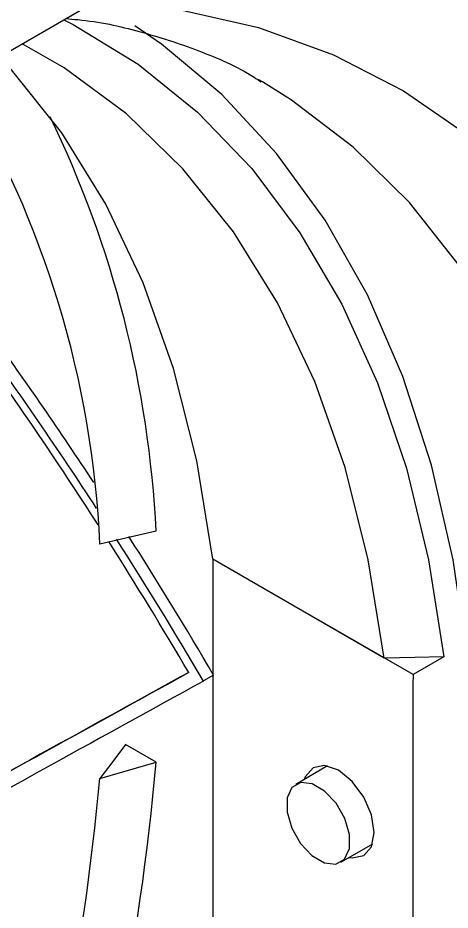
# Model space of a CAD drawing. Extents: x 17.3 to 113.1, y 4.8 to 84.5.
# Drawn here: x 32.878 to 33.478, y 64.343 to 65.583 of the extents above; entities that cross this region are included whole.
import ezdxf

# ---------------------------------------------------------------- set-up
doc = ezdxf.new("R2010")
doc.units = 0
doc.header["$MEASUREMENT"] = 0
doc.layers.add('OBJECT', color=7, linetype='CONTINUOUS')

msp = doc.modelspace()

# ---------------------------------------------------------------- linework, layer by layer
at = {"layer": 'OBJECT'}
for p, q in [((32.7442, 65.4661), (33.1862, 65.7212)), ((33.2177, 65.4937), (33.2127, 65.4966)), ((33.0701, 64.8696), (32.992, 64.8512)), ((33.3869, 64.6932), (33.1487, 64.8307)), ((33.4268, 64.6701), (33.1487, 64.8307)), ((33.1487, 64.8307), (33.1487, 64.8307)), ((33.1487, 64.8307), (33.1487, 64.3301)), ((33.4698, 64.6949), (33.4268, 64.6701)), ((33.15, 64.6694), (33.1358, 64.6613)), ((33.0701, 64.5486), (33.0277, 64.5731)), ((32.992, 64.5257), (33.0701, 64.5486)), ((33.3083, 64.5432), (33.264, 64.5176)), ((33.3265, 64.4093), (33.3708, 64.4349))]:
    msp.add_line(p, q, dxfattribs=at)
at = {"layer": 'OBJECT', "flags": 128}
for points in [[(32.9883, 65.607), (33.1023, 65.5945), (33.2123, 65.5693), (33.3163, 65.5314), (33.4137, 65.4812), (33.5041, 65.4189), (33.5869, 65.3448), (33.6617, 65.2594), (33.7281, 65.1631), (33.7856, 65.0564), (33.8341, 64.9399), (33.8732, 64.8143), (33.9027, 64.6802), (33.9225, 64.5383), (33.9324, 64.3896), (33.9324, 64.2346), (33.9225, 64.0744), (33.9027, 63.9098), (33.8732, 63.7416), (33.8341, 63.5708), (33.7856, 63.3984), (33.7281, 63.2252)], [(32.9421, 65.5803), (32.9551, 65.5737), (33.0451, 65.5185), (33.1278, 65.4516), (33.2028, 65.3734), (33.2696, 65.2843), (33.3279, 65.1848), (33.3774, 65.0754), (33.4176, 64.9569), (33.4485, 64.8298), (33.4698, 64.6949)], [(33.2375, 63.2209), (33.3049, 63.3916), (33.3634, 63.5627), (33.4127, 63.7333), (33.4525, 63.9023), (33.4826, 64.0687), (33.5027, 64.2316), (33.5128, 64.3901), (33.5128, 64.5431), (33.5027, 64.69), (33.4826, 64.8296), (33.4525, 64.9614), (33.4127, 65.0844), (33.3634, 65.198), (33.3049, 65.3016), (33.2375, 65.3945), (33.1615, 65.4761), (33.0776, 65.5461), (33.0404, 65.5717)], [(33.2375, 63.2208), (33.3049, 63.3916), (33.3635, 63.5627), (33.4128, 63.7333), (33.4526, 63.9023), (33.4826, 64.0687), (33.5028, 64.2316), (33.5129, 64.3901), (33.5129, 64.5432), (33.5028, 64.69), (33.4826, 64.8297), (33.4526, 64.9614), (33.4128, 65.0845), (33.3635, 65.1981), (33.3049, 65.3017), (33.2375, 65.3945), (33.1616, 65.4762), (33.0776, 65.5462), (33.0406, 65.5716)], [(33.3869, 64.6932), (33.3647, 64.8298), (33.3325, 64.9581), (33.2903, 65.0773), (33.2385, 65.1866), (33.1774, 65.2855), (33.1074, 65.3732), (33.0288, 65.4493), (32.9423, 65.5133), (32.8843, 65.5469)], [(33.1487, 64.8307), (33.1265, 64.9673), (33.0943, 65.0956), (33.0521, 65.2148), (33.0003, 65.3241), (32.9392, 65.423), (32.8692, 65.5107), (32.8525, 65.5286)], [(33.7264, 64.3611), (33.7215, 64.5096), (33.7069, 64.6516), (33.6825, 64.7864), (33.6485, 64.9131), (33.6052, 65.031), (33.5528, 65.1395), (33.4915, 65.238), (33.4217, 65.326), (33.3439, 65.4029), (33.2583, 65.4683), (33.2177, 65.4937)], [(33.4698, 64.6949), (33.4294, 64.6941), (33.3869, 64.6932)], [(33.0277, 64.5731), (33.0101, 64.5496), (32.992, 64.5257)], [(33.3731, 64.4508), (33.3693, 64.4751), (33.3585, 64.5), (33.3423, 64.5218), (33.3232, 64.5372), (33.3041, 64.5438), (33.288, 64.5407), (33.2772, 64.5282), (33.2757, 64.5243)], [(33.3041, 64.5084), (33.2868, 64.5184), (33.2709, 64.5201), (33.2586, 64.5132), (33.2519, 64.4987), (33.2519, 64.4788), (33.2584, 64.4566), (33.2705, 64.4355), (33.2864, 64.4186), (33.3037, 64.4085), (33.3196, 64.4068), (33.3319, 64.4138), (33.3385, 64.4283), (33.3386, 64.4481), (33.3321, 64.4703), (33.32, 64.4915), (33.3041, 64.5084)], [(33.3381, 64.4161), (33.3423, 64.4154), (33.3585, 64.4186), (33.3693, 64.431), (33.3731, 64.4508)]]:
    msp.add_lwpolyline(points, dxfattribs=at)
at = {"layer": 'OBJECT'}
for centre, radius, start, end in [((31.6334, 64.7908), 1.36, 2.5466, 31.1506), ((31.5833, 64.7964), 1.4886, 2.8175, 25.8434), ((29.4737, 64.8685), 3.6106, 330.7658, 354.9164), ((29.5097, 64.8448), 3.4969, 330.8333, 354.7646)]:
    msp.add_arc(centre, radius, start, end, dxfattribs=at)
for centre, major_axis, ratio, start_param, end_param in [((31.3973, 63.681), (-1.769, 2.9939), 0.57051, 4.77585, 4.86654), ((31.4176, 63.6693), (-1.769, 2.9939), 0.57051, 4.787781, 4.871525), ((31.4176, 63.6693), (-1.7836, 3.0186), 0.57051, 4.796652, 4.868683), ((31.3973, 63.681), (-1.769, 2.9939), 0.57051, 4.706609, 4.76801), ((31.4176, 63.6693), (-1.769, 2.9939), 0.57051, 4.706609, 4.773044), ((31.4176, 63.6693), (-1.7836, 3.0186), 0.57051, 4.706609, 4.771061), ((31.3973, 63.681), (2.459, 1.3862), 0.010107, 0.791454, 1.02083), ((31.3973, 63.681), (2.4793, 1.3976), 0.010107, 0.79949, 1.018924), ((31.4176, 63.6693), (2.459, 1.3862), 0.010107, 0.791454, 1.040948)]:
    msp.add_ellipse(centre, major_axis=major_axis, ratio=ratio, start_param=start_param, end_param=end_param, dxfattribs=at)
for points, knots in [([(32.9446, 65.5817), (32.9502, 65.5813), (32.9866, 65.5787), (33.0484, 65.5648), (33.13, 65.5382), (33.1856, 65.5141), (33.2128, 65.496), (33.2162, 65.4937)], [0, 0, 0, 0, 0.052638, 0.344257, 0.645027, 0.956331, 1, 1, 1, 1]), ([(33.4268, 64.6701), (33.4265, 64.5243), (33.4261, 64.3576), (33.4267, 64.1904), (33.4268, 64.1695)], [0, 0, 0, 0, 0.875006, 1, 1, 1, 1])]:
    msp.add_open_spline(points, degree=3, knots=knots, dxfattribs=at)

doc.saveas('drawing.dxf')
